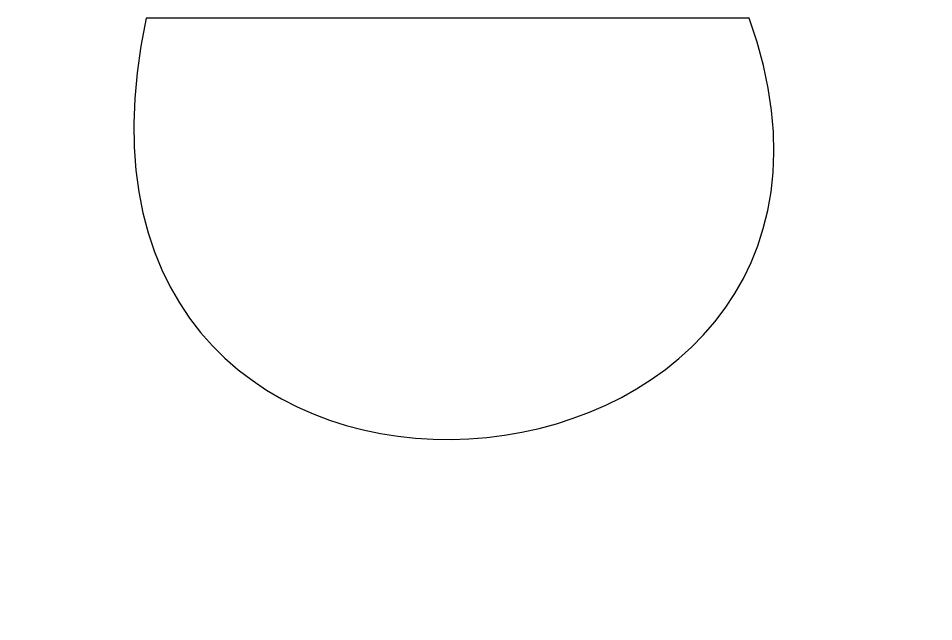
# Model space of a CAD drawing. Header units: centimetres. Extents: x -5.5 to 6.1, y -5 to 2.7.
import ezdxf

# ---------------------------------------------------------------- set-up
doc = ezdxf.new("R2010")
doc.units = ezdxf.units.CM
doc.header["$MEASUREMENT"] = 0
doc.layers.add('Camada 1', color=7, linetype='Continuous')

msp = doc.modelspace()

# ---------------------------------------------------------------- linework, layer by layer
at = {"layer": 'Camada 1'}
msp.add_open_spline([(3.74375, 2.66782), (6.08113, -3.8966), (-5.51926, -4.97573), (-3.90054, 2.66782), (-3.90054, 2.66782), (-3.90054, 2.66782), (3.74375, 2.66782), (3.74375, 2.66782)], degree=3, knots=[0, 0, 0, 0, 0.33333333, 0.33333333, 0.33333333, 0.33333333, 1, 1, 1, 1], dxfattribs=at)

doc.saveas('drawing.dxf')
